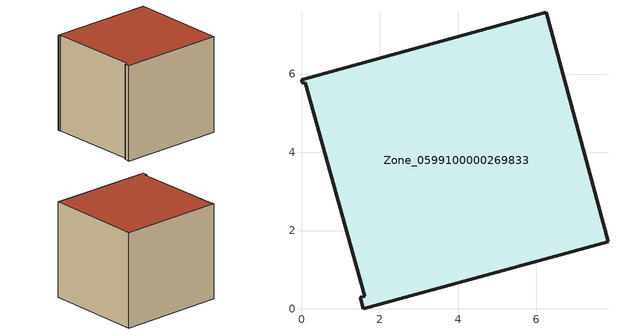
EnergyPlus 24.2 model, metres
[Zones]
Zone_0599100000269833
 floor ground (C_G): 1.62,0.33 0.1,5.78 0.03,5.76 0,5.86 6.25,7.58 7.83,1.72 1.58,0 1.5,0.3 z0
 wall outside (C_F): 1.58,0 7.83,1.72 6.25,7.58 0,5.86 0.03,5.76 0.1,5.78 1.62,0.33 1.5,0.3 1.58,0 z0:5.86
 roof outside (C_R): 0.1,5.78 1.62,0.33 1.5,0.3 1.58,0 7.83,1.72 6.25,7.58 0,5.86 0.03,5.76 z5.86
[BUILDING]
Pand.0599100000269833: North Axis=0; Terrain=City; Loads Convergence Tolerance Value=0.04; Temperature Convergence Tolerance Value=0.4; Solar Distribution=FullExterior; Maximum Number of Warmup Days=25; Minimum Number of Warmup Days=1
[Site:Location]
Rotterdam.The.Hague.AP_ZH_NLD Design_Conditions: Latitude=51.96; Longitude=4.45; Time Zone=1; Elevation=-4.5
[SITE:GROUNDTEMPERATURE:BUILDINGSURFACE]
18, 18, 18, 18, 18, 18, 18, 18, 18, 18, 18, 18
[MATERIAL] Thermal Absorptance=0.9; Solar Absorptance=0.7; Visible Absorptance=0.7
Name | Roughness | Thickness | Conductivity | Density | Specific Heat
G.TI.1946-1964 | MediumSmooth | 0.15 | 1 | 540 | 1210
F.TI.1946-1964 | Rough | 0.3 | 0.857143 | 1920 | 840
R.TI.1946-1964 | MediumRough | 0.2 | 0.277778 | 1500 | 1000
[CONSTRUCTION]
C_G: G.TI.1946-1964
C_F: F.TI.1946-1964
C_R: R.TI.1946-1964
[ZONE]
Zone_0599100000269833: Type=1; Multiplier=1; Ceiling Height=Autocalculate; Volume=Autocalculate; Floor Area=autocalculate; Part of Total Floor Area=Yes
[ZONEINFILTRATION:DESIGNFLOWRATE]
Infil_Zone_0599100000269833: Zone or ZoneList or Space or SpaceList=Zone_0599100000269833; Schedule=AlwaysOn; Design Flow Rate Calculation Method=Flow/Area; Flow Rate per Floor Area=0.003; Constant Term Coefficient=1; Temperature Term Coefficient=0; Velocity Term Coefficient=0; Velocity Squared Term Coefficient=0
[HVACTEMPLATE:ZONE:IDEALLOADSAIRSYSTEM]
Zone_0599100000269833: Maximum Heating Supply Air Temperature=50; Minimum Cooling Supply Air Temperature=13; Maximum Heating Supply Air Humidity Ratio=0.0156; Minimum Cooling Supply Air Humidity Ratio=0.0077; Heating Limit=NoLimit; Cooling Limit=NoLimit; Dehumidification Control Type=ConstantSensibleHeatRatio; Cooling Sensible Heat Ratio=0.7; Dehumidification Setpoint=60; Humidification Control Type=None; Humidification Setpoint=30; Outdoor Air Method=None; Outdoor Air Flow Rate per Person=0.00944; Outdoor Air Flow Rate per Zone Floor Area=0; Outdoor Air Flow Rate per Zone=0; Demand Controlled Ventilation Type=None; Outdoor Air Economizer Type=NoEconomizer; Heat Recovery Type=None; Sensible Heat Recovery Effectiveness=0.7; Latent Heat Recovery Effectiveness=0.65
[ZONECONTROL:THERMOSTAT]
ThermostatControl_Zone_0599100000269833: Zone or ZoneList=Zone_0599100000269833; Control Type Schedule=DualSetpointControlType; Control 1=Thermostat_Zone_0599100000269833; Temperature Difference Between Cutout And Setpoint=0
[THERMOSTATSETPOINT:DUALSETPOINT]
Thermostat_Zone_0599100000269833: Heating Setpoint Temperature Schedule=HeatingSetpoint_Zone_0599100000269833; Cooling Setpoint Temperature Schedule=CoolingSetpoint_Zone_0599100000269833
[SCHEDULE:COMPACT]
HeatingSetpoint_Zone_0599100000269833: Through: 12/31, For: AllDays, Until: 24:00, 21
CoolingSetpoint_Zone_0599100000269833: Through: 12/31, For: AllDays, Until: 24:00, 24
DualSetpointControlType: Through: 12/31, For: AllDays, Until: 24:00, 4
AlwaysOn: Through: 12/31, For: AllDays, Until: 24:00, 1
